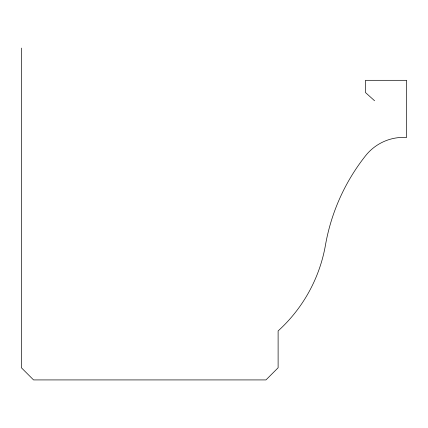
<?xml version="1.0" encoding="UTF-8"?>
<svg xmlns="http://www.w3.org/2000/svg" width="428" height="428" viewBox="0 0 428 428"><rect width="100%" height="100%" fill="white"/><g stroke="black" fill="none" stroke-linecap="round" stroke-linejoin="round"><path stroke-width="0.64" d="M374.586 100.762L365.485 92.56L365.485 80.314L406.6 80.314L406.6 137.468A48.444 48.444 0 0 0 365.576 155.744A199.683 199.683 0 0 0 325.457 245.142A151.057 151.057 0 0 1 278.114 330.924L278.114 367.77L265.97 379.92L33.55 379.92L21.4 367.77L21.4 48.08"/></g></svg>
